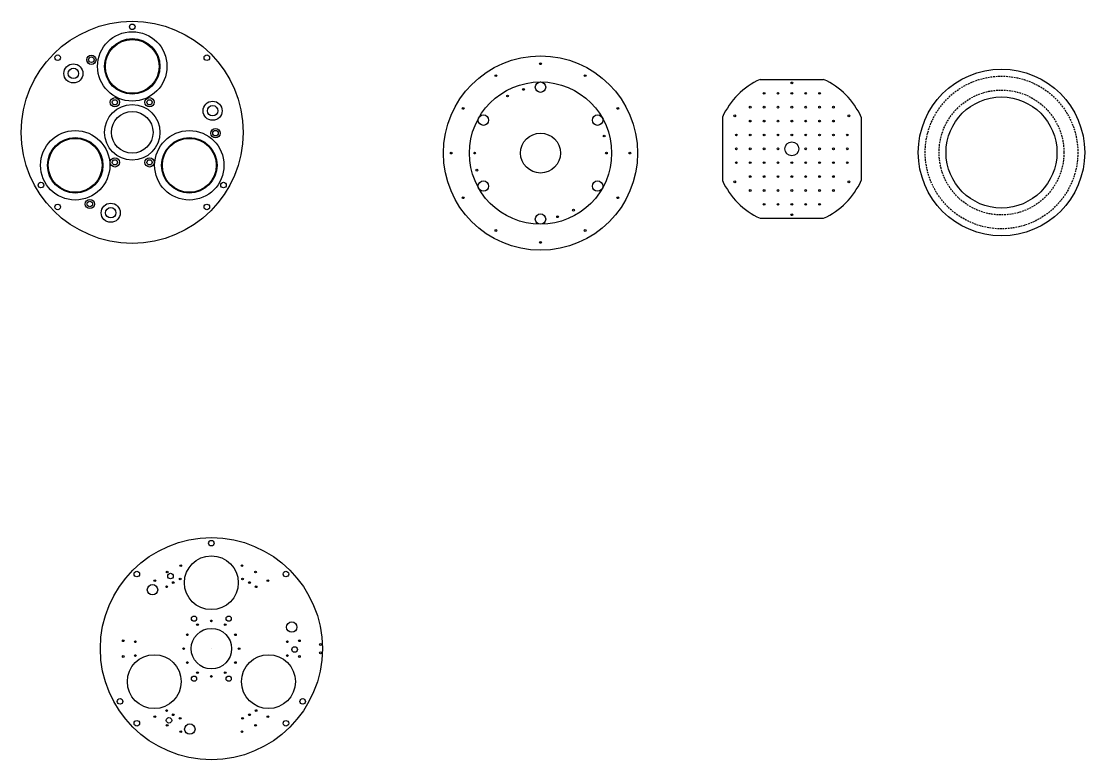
# Model space of a CAD drawing. Header units: inches. Extents: x -116 to 250, y -199 to 80.
# Drawn here: x 96.3 to 249.6, y -99.2 to 7.2 of the extents above; entities that cross this region are included whole.
import ezdxf

# ---------------------------------------------------------------- set-up
doc = ezdxf.new("R2010")
doc.units = ezdxf.units.IN
doc.header["$MEASUREMENT"] = 0
doc.linetypes.add('DASHED2', pattern=[0.375, 0.25, -0.125])

msp = doc.modelspace()

# ---------------------------------------------------------------- linework, layer by layer
at = {"color": 2}
for p, q in [((202.81811, -1.18711), (211.98326, -1.18711)), ((197.40068, -6.60453), (197.40068, -15.76968)), ((217.40068, -6.60453), (217.40068, -15.76968)), ((202.81811, -21.18711), (211.98326, -21.18711))]:
    msp.add_line(p, q, dxfattribs=at)
at = {"color": 1}
for p, q in [((123.71334, -83.20123), (123.71334, -83.20123)), ((120.60751, -94.79233), (120.60751, -94.79233))]:
    msp.add_line(p, q, dxfattribs=at)
for centre, radius in [((112.30775, -8.8096), 16), ((112.30775, 6.3904), 0.4), ((112.30775, 0.6904), 5), ((112.30775, 0.6904), 4), ((112.30775, 0.6904), 3.88), ((101.55973, 1.93843), 0.4), ((106.41691, 1.64497), 0.667), ((106.41691, 1.64497), 0.4), ((123.05578, 1.93843), 0.4), ((103.82247, -0.32432), 1.375), ((103.82247, -0.32432), 0.75), ((109.80775, -4.47947), 0.667), ((109.80775, -4.47947), 0.375), ((114.80775, -4.47947), 0.667), ((114.80775, -4.47947), 0.375), ((123.89886, -5.70377), 1.375), ((112.30775, -8.8096), 4), ((112.30775, -8.8096), 3), ((123.89886, -5.70377), 0.75), ((104.08051, -13.5596), 5), ((120.53499, -13.5596), 5), ((124.3071, -8.93526), 0.667), ((124.3071, -8.93526), 0.4), ((104.08051, -13.5596), 4), ((104.08051, -13.5596), 3.88), ((120.53499, -13.5596), 4), ((120.53499, -13.5596), 3.88), ((109.80775, -13.13973), 0.667), ((109.80775, -13.13973), 0.375), ((114.80775, -13.13973), 0.667), ((114.80775, -13.13973), 0.375), ((99.14417, -16.4096), 0.4), ((125.47134, -16.4096), 0.4), ((101.55973, -19.55762), 0.4), ((106.19926, -19.1385), 0.667), ((106.19926, -19.1385), 0.4), ((109.20192, -20.40071), 1.375), ((109.20192, -20.40071), 0.75), ((123.05578, -19.55762), 0.4), ((123.71334, -83.20123), 16), ((123.71334, -68.00123), 0.4), ((123.71334, -73.70123), 3.88), ((112.96532, -72.4532), 0.4), ((117.33834, -72.1594), 0.125), ((119.29826, -71.24006), 0.125), ((128.12842, -71.24006), 0.125), ((130.08834, -72.1594), 0.125), ((134.46137, -72.4532), 0.4), ((115.56221, -73.39707), 0.125), ((117.8225, -72.74666), 0.4), ((118.21334, -73.67495), 0.125), ((119.2147, -73.16319), 0.125), ((128.21199, -73.16319), 0.125), ((129.21334, -73.67495), 0.125), ((129.21334, -73.67495), 0.125), ((131.86448, -73.39707), 0.125), ((115.22806, -74.71594), 0.75), ((117.26947, -74.28627), 0.125), ((130.15722, -74.28627), 0.125), ((121.21334, -78.8711), 0.375), ((121.71334, -79.73712), 0.125), ((123.71334, -79.20123), 0.125), ((125.71334, -79.73712), 0.125), ((126.21334, -78.8711), 0.375), ((135.30445, -80.0954), 0.75), ((120.24924, -81.20123), 0.125), ((123.71334, -83.20123), 2.92), ((127.17744, -81.20123), 0.125), ((111.01382, -82.06782), 0.125), ((112.75861, -82.20427), 0.125), ((134.66807, -82.20427), 0.125), ((136.41287, -82.06782), 0.125), ((139.45173, -82.59662), 0.125), ((111.01382, -84.33463), 0.125), ((115.4861, -87.95123), 3.88), ((112.75861, -84.19818), 0.125), ((119.71334, -83.20123), 0.125), ((127.71334, -83.20123), 0.125), ((131.94058, -87.95123), 3.88), ((134.66807, -84.19818), 0.125), ((135.71268, -83.32689), 0.4), ((136.41287, -84.33463), 0.125), ((139.45173, -83.80583), 0.125), ((120.24924, -85.20123), 0.125), ((127.17744, -85.20123), 0.125), ((121.21334, -87.53135), 0.375), ((121.71334, -86.66533), 0.125), ((123.71334, -87.20123), 0.125), ((125.71334, -86.66533), 0.125), ((126.21334, -87.53135), 0.375), ((110.54976, -90.80123), 0.4), ((136.87693, -90.80123), 0.4), ((117.26947, -92.11618), 0.125), ((130.15722, -92.11618), 0.125), ((115.56221, -93.00538), 0.125), ((117.60484, -93.53013), 0.4), ((118.21334, -92.7275), 0.125), ((119.2147, -93.23926), 0.125), ((128.21199, -93.23926), 0.125), ((129.21334, -92.7275), 0.125), ((131.86448, -93.00538), 0.125), ((112.96532, -93.94925), 0.4), ((117.33834, -94.24305), 0.125), ((119.29826, -95.16239), 0.125), ((120.60751, -94.79233), 0.75), ((128.12842, -95.16239), 0.125), ((130.08834, -94.24305), 0.125), ((134.46137, -93.94925), 0.4)]:
    msp.add_circle(centre, radius, dxfattribs=at)
at = {"color": 3}
for centre, radius in [((171.16816, -11.80103), 14), ((171.16816, 1.07397), 0.125), ((164.73066, -0.65096), 0.125), ((177.60566, -0.65096), 0.125), ((171.16816, -11.80103), 10.25), ((168.70938, -2.62474), 0.125), ((171.16816, -2.30103), 0.75), ((166.41816, -3.57379), 0.125), ((160.01808, -5.36353), 0.125), ((160.01808, -5.36353), 0.125), ((182.31824, -5.36353), 0.125), ((162.94092, -7.05103), 0.75), ((179.3954, -7.05103), 0.75), ((171.16816, -11.80103), 2.8746), ((180.34446, -9.34225), 0.125), ((158.29316, -11.80103), 0.125), ((161.66816, -11.80103), 0.125), ((180.66816, -11.80103), 0.125), ((184.04316, -11.80103), 0.125), ((161.99187, -14.25982), 0.125), ((162.94092, -16.55103), 0.75), ((179.3954, -16.55103), 0.75), ((160.01808, -18.23853), 0.125), ((182.31824, -18.23853), 0.125), ((175.91816, -20.02828), 0.125), ((171.16816, -21.30103), 0.75), ((173.62694, -20.97733), 0.125), ((164.73066, -22.95111), 0.125), ((177.60566, -22.95111), 0.125), ((171.16816, -24.67603), 0.125)]:
    msp.add_circle(centre, radius, dxfattribs=at)
at = {"color": 6}
for radius in [12, 8]:
    msp.add_circle((237.62664, -11.71619), radius, dxfattribs=at)
at = {"linetype": 'DASHED2'}
for radius in [11, 9]:
    msp.add_circle((237.62664, -11.71619), radius, dxfattribs=at)
at = {"color": 2}
for centre, radius in [((203.40068, -3.18711), 0.125), ((205.40068, -3.18711), 0.125), ((207.40068, -1.68711), 0.125), ((207.40068, -3.18711), 0.125), ((209.40068, -3.18711), 0.125), ((211.40068, -3.18711), 0.125), ((201.40068, -5.18711), 0.125), ((203.40068, -5.18711), 0.125), ((205.40068, -5.18711), 0.125), ((207.40068, -5.18711), 0.125), ((209.40068, -5.18711), 0.125), ((211.40068, -5.18711), 0.125), ((213.40068, -5.18711), 0.125), ((199.17344, -6.43711), 0.125), ((201.40068, -7.18711), 0.125), ((203.40068, -7.18711), 0.125), ((205.40068, -7.18711), 0.125), ((207.40068, -7.18711), 0.125), ((209.40068, -7.18711), 0.125), ((211.40068, -7.18711), 0.125), ((213.40068, -7.18711), 0.125), ((215.62792, -6.43711), 0.125), ((199.40068, -9.18711), 0.125), ((201.40068, -9.18711), 0.125), ((203.40068, -9.18711), 0.125), ((205.40068, -9.18711), 0.125), ((207.40068, -9.18711), 0.125), ((209.40068, -9.18711), 0.125), ((211.40068, -9.18711), 0.125), ((213.40068, -9.18711), 0.125), ((215.40068, -9.18711), 0.125), ((207.40068, -11.18711), 1), ((199.40068, -11.18711), 0.125), ((201.40068, -11.18711), 0.125), ((203.40068, -11.18711), 0.125), ((205.40068, -11.18711), 0.125), ((209.40068, -11.18711), 0.125), ((211.40068, -11.18711), 0.125), ((213.40068, -11.18711), 0.125), ((215.40068, -11.18711), 0.125), ((199.40068, -13.18711), 0.125), ((201.40068, -13.18711), 0.125), ((203.40068, -13.18711), 0.125), ((205.40068, -13.18711), 0.125), ((207.40068, -13.18711), 0.125), ((209.40068, -13.18711), 0.125), ((211.40068, -13.18711), 0.125), ((213.40068, -13.18711), 0.125), ((215.40068, -13.18711), 0.125), ((201.40068, -15.18711), 0.125), ((203.40068, -15.18711), 0.125), ((205.40068, -15.18711), 0.125), ((207.40068, -15.18711), 0.125), ((209.40068, -15.18711), 0.125), ((211.40068, -15.18711), 0.125), ((213.40068, -15.18711), 0.125), ((199.17344, -15.93711), 0.125), ((215.62792, -15.93711), 0.125), ((201.40068, -17.18711), 0.125), ((203.40068, -17.18711), 0.125), ((205.40068, -17.18711), 0.125), ((207.40068, -17.18711), 0.125), ((209.40068, -17.18711), 0.125), ((211.40068, -17.18711), 0.125), ((213.40068, -17.18711), 0.125), ((203.40068, -19.18711), 0.125), ((205.40068, -19.18711), 0.125), ((207.40068, -19.18711), 0.125), ((209.40068, -19.18711), 0.125), ((211.40068, -19.18711), 0.125), ((207.40068, -20.68711), 0.125)]:
    msp.add_circle(centre, radius, dxfattribs=at)
for start, end in [(114.6199773, 155.3800227), (24.6199773, 65.3800227), (204.6199773, 245.3800227), (294.6199773, 335.3800227)]:
    msp.add_arc((207.40068, -11.18711), 11, start, end, dxfattribs=at)

doc.saveas('drawing.dxf')
